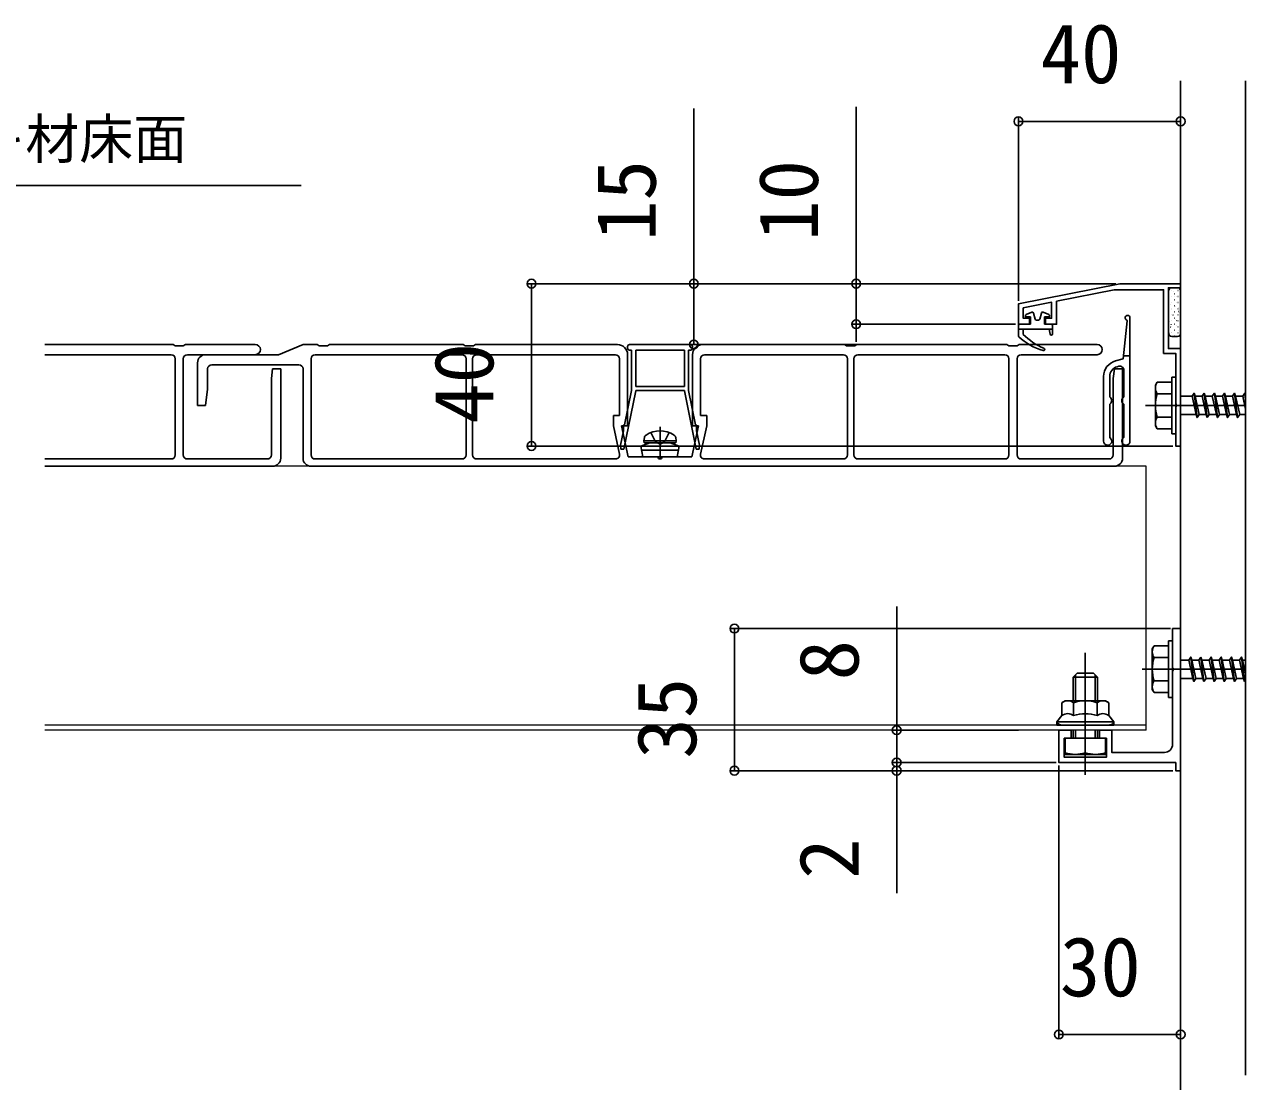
# Model space of a CAD drawing. Units: millimetres, scale not verified. Extents: x -875 to 875, y -1305 to 1298.
# Drawn here: x -302 to -1, y -312.6 to -52.1 of the extents above; entities that cross this region are included whole.
import ezdxf
from ezdxf.enums import TextEntityAlignment as Align

# ---------------------------------------------------------------- set-up
doc = ezdxf.new("R2010")
doc.units = ezdxf.units.MM
doc.header["$LTSCALE"] = 8
for name, color, linetype in [('0-2_YKK_11', 7, 'Continuous'), ('0-5_YKK_13', 4, 'Continuous'), ('0-6_YKK_D', 6, 'Continuous'), ('0-8_YSS_K', 3, 'Continuous')]:
    doc.layers.add(name, color=color, linetype=linetype)
doc.layers.add('0-4_YKK_12', color=2, linetype='Continuous', lineweight=18)
doc.styles.add('ＭＳ ゴシック', font='')
doc.styles.get('ＭＳ ゴシック').set_extended_font_data('MS Gothic')

msp = doc.modelspace()

# ---------------------------------------------------------------- linework, layer by layer
at = {"layer": '0-2_YKK_11'}
msp.add_lwpolyline([(-32, -116), (-57, -121), (-57, -126), (-54.3, -126), (-54.3, -124.5), (-55.8, -124.5), (-55.8, -121.984), (-48.8, -120.584), (-48.8, -124.5), (-50.3, -124.5), (-50.3, -126), (-47.6, -126), (-47.6, -120.344), (-33.381, -117.5), (-21.2, -117.5), (-21.2, -133.2), (-18.2, -133.2), (-18.2, -145.542), (-18.08, -145.725), (-18.08, -146.275), (-18.2, -146.458), (-18.2, -156), (-17, -156), (-17, -132), (-20, -132), (-20, -117), (-17, -117), (-17, -116)], close=True, dxfattribs=at)
for points in [[(-17, -236), (-17, -201), (-19, -201), (-19, -210.542), (-18.88, -210.725), (-18.88, -211.275), (-19, -211.458), (-19, -229.5)], [(-21, -231.5), (-34, -231.5), (-34, -226), (-37, -226), (-37, -228), (-35.3, -228), (-35.3, -232.7), (-45.7, -232.7), (-45.7, -228), (-44, -228), (-44, -226), (-47, -226), (-47, -234), (-18.2, -234), (-18.2, -236), (-17, -236)]]:
    msp.add_lwpolyline(points, dxfattribs=at)
msp.add_arc((-21, -229.5), 2, 270.00001, 359.99999, dxfattribs=at)
at = {"layer": '0-4_YKK_12'}
for p, q in [((-25.5, -161), (-297, -161)), ((-25.5, -226), (-25.5, -161)), ((-25.5, -224.8), (-297, -224.8)), ((-25.5, -226), (-297, -226))]:
    msp.add_line(p, q, dxfattribs=at)
at = {"layer": '0-5_YKK_13'}
for p, q in [((-17.8, -117), (-19.2, -117)), ((-20, -117.8), (-20, -128.2)), ((-20, -118.495), (-19.975, -118.495)), ((-20, -119.99), (-19.975, -119.99)), ((-19.828, -119.712), (-19.823, -119.711)), ((-19.193, -117.688), (-19.168, -117.688)), ((-19.193, -119.183), (-19.168, -119.183)), ((-18.755, -117.912), (-18.751, -117.91)), ((-18.48, -118.495), (-18.455, -118.495)), ((-18.48, -119.99), (-18.455, -119.99)), ((-18.432, -119.218), (-18.428, -119.217)), ((-18.041, -119.271), (-17.999, -119.244)), ((-17.673, -117.688), (-17.648, -117.688)), ((-17.673, -119.183), (-17.648, -119.183)), ((-17.36, -117.418), (-17.356, -117.416)), ((-17.061, -118.733), (-17.056, -118.731)), ((-17, -128.2), (-17, -117.8)), ((-53.68, -123.028), (-55.115, -123.623)), ((-52.86, -124.778), (-53.275, -123.227)), ((-51.741, -124.778), (-51.325, -123.227)), ((-49.485, -123.623), (-50.921, -123.028)), ((-20, -121.485), (-19.975, -121.485)), ((-20, -122.98), (-19.975, -122.98)), ((-19.505, -121.018), (-19.5, -121.017)), ((-19.205, -122.333), (-19.2, -122.331)), ((-19.193, -120.678), (-19.168, -120.678)), ((-19.193, -122.173), (-19.168, -122.173)), ((-18.483, -121.523), (-18.441, -121.495)), ((-18.48, -121.485), (-18.455, -121.485)), ((-18.48, -122.98), (-18.455, -122.98)), ((-18.133, -120.533), (-18.128, -120.531)), ((-17.673, -120.678), (-17.648, -120.678)), ((-17.673, -122.173), (-17.648, -122.173)), ((-17.645, -121.78), (-17.64, -121.779)), ((-17.581, -122.884), (-17.539, -122.857)), ((-17.322, -123.086), (-17.317, -123.085)), ((-17.138, -120.633), (-17.097, -120.605)), ((-56.7, -126), (-54, -126)), ((-54, -124.2), (-55, -124.2)), ((-54, -124.2), (-54, -126)), ((-52.03, -125), (-52.57, -125)), ((-49.6, -124.2), (-50.6, -124.2)), ((-50.6, -124.2), (-50.6, -126)), ((-50.6, -126), (-48.9, -126)), ((-48.6, -126.3), (-48.6, -128.4)), ((-30.168, -125.186), (-31.148, -134.512)), ((-29.5, -154.812), (-29.5, -124.411)), ((-20, -124.475), (-19.975, -124.475)), ((-20, -125.97), (-19.975, -125.97)), ((-19.789, -125.381), (-19.785, -125.379)), ((-19.368, -126.026), (-19.326, -125.998)), ((-19.193, -123.668), (-19.168, -123.668)), ((-19.193, -125.163), (-19.168, -125.163)), ((-18.925, -123.774), (-18.884, -123.747)), ((-18.717, -123.58), (-18.712, -123.579)), ((-18.48, -124.475), (-18.455, -124.475)), ((-18.48, -125.97), (-18.455, -125.97)), ((-18.394, -124.887), (-18.389, -124.885)), ((-18.095, -126.201), (-18.09, -126.199)), ((-18.023, -125.136), (-17.981, -125.108)), ((-17.673, -123.668), (-17.648, -123.668)), ((-17.673, -125.163), (-17.648, -125.163)), ((-17.023, -124.401), (-17.018, -124.399)), ((-57, -127.2), (-57, -128.87)), ((-55.8, -128.5), (-55.8, -127.2)), ((-49.4, -127.2), (-49.196, -128.448)), ((-20, -127.465), (-19.975, -127.465)), ((-19.81, -128.278), (-19.768, -128.25)), ((-19.466, -126.687), (-19.462, -126.685)), ((-19.2, -129), (-17.8, -129)), ((-19.193, -126.658), (-19.168, -126.658)), ((-19.193, -128.153), (-19.168, -128.153)), ((-19.167, -128.001), (-19.162, -127.999)), ((-18.48, -127.465), (-18.455, -127.465)), ((-18.48, -128.96), (-18.455, -128.96)), ((-18.465, -127.388), (-18.423, -127.36)), ((-17.673, -126.658), (-17.648, -126.658)), ((-17.673, -128.153), (-17.648, -128.153)), ((-17.607, -127.449), (-17.602, -127.447)), ((-17.284, -128.755), (-17.279, -128.753)), ((-297, -131), (-265.334, -131)), ((-265.334, -131), (-264.834, -131.3)), ((-264.834, -131.3), (-262.834, -131.3)), ((-262.834, -131.3), (-262.334, -131)), ((-262.334, -131), (-245.084, -131)), ((-233.334, -131), (-239.334, -133.5)), ((-233.334, -131), (-229.834, -131)), ((-229.834, -131), (-229.334, -131.3)), ((-229.334, -131.3), (-227.334, -131.3)), ((-227.334, -131.3), (-226.834, -131)), ((-226.834, -131), (-193.834, -131)), ((-193.834, -131), (-193.334, -131.3)), ((-191.334, -131.3), (-190.834, -131)), ((-190.834, -131), (-155.834, -131)), ((-153.334, -131.5), (-153.334, -131.9)), ((-137.834, -131), (-152.834, -131)), ((-152.834, -132.4), (-152.334, -132.4)), ((-152.334, -142.3), (-152.334, -132.4)), ((-151.334, -132.4), (-151.334, -141.3)), ((-151.334, -132.4), (-139.334, -132.4)), ((-139.334, -132.4), (-139.334, -141.3)), ((-138.334, -142.3), (-138.334, -132.4)), ((-138.334, -132.4), (-137.834, -132.4)), ((-137.334, -131.9), (-137.334, -131.5)), ((-134.834, -131), (-99.834, -131)), ((-99.834, -131), (-99.334, -131.3)), ((-99.334, -131.3), (-98.334, -131.3)), ((-97.334, -131.3), (-98.334, -131.3)), ((-97.334, -131.3), (-96.834, -131)), ((-96.834, -131), (-59.834, -131)), ((-59.834, -131), (-59.334, -131.3)), ((-59.334, -131.3), (-57.334, -131.3)), ((-57.334, -131.3), (-56.834, -131)), ((-56.834, -131), (-37.584, -131)), ((-297, -133.5), (-265.834, -133.5)), ((-264.834, -134.5), (-264.834, -158.2)), ((-262.834, -134.5), (-262.834, -158.2)), ((-261.834, -133.5), (-245.084, -133.5)), ((-257.334, -133.5), (-239.334, -133.5)), ((-231.334, -134.5), (-231.334, -158.2)), ((-230.334, -133.5), (-194.134, -133.5)), ((-193.134, -134.5), (-193.134, -158.2)), ((-191.534, -134.5), (-191.534, -158.2)), ((-190.534, -133.5), (-156.334, -133.5)), ((-155.334, -134.5), (-155.334, -148.5)), ((-153.334, -133.5), (-153.334, -151)), ((-137.334, -133.5), (-137.334, -151)), ((-135.334, -134.5), (-135.334, -148.5)), ((-134.334, -133.5), (-100.134, -133.5)), ((-99.134, -134.5), (-99.134, -158.2)), ((-97.534, -134.5), (-97.534, -158.2)), ((-96.534, -133.5), (-60.334, -133.5)), ((-59.334, -134.5), (-59.334, -158.2)), ((-57.334, -134.5), (-57.334, -158.2)), ((-56.334, -133.5), (-37.584, -133.5)), ((-33.035, -135.017), (-31.148, -134.512)), ((-31.075, -133.811), (-29.5, -133.811)), ((-259.334, -146), (-259.334, -135.5)), ((-256.834, -142), (-256.834, -137)), ((-255.834, -136), (-234.334, -136)), ((-238.834, -137), (-238.834, -159)), ((-233.334, -137), (-233.334, -159)), ((-33.334, -137), (-33.634, -139.4)), ((-31.334, -137), (-33.334, -137)), ((-32.647, -136.466), (-32.259, -136.362)), ((-31.334, -137), (-31.334, -159)), ((-31, -143.837), (-31, -137.328)), ((-241.134, -139.4), (-241.134, -158.2)), ((-139.334, -141.3), (-151.334, -141.3)), ((-36, -138.881), (-36, -154.812)), ((-34.5, -138.881), (-34.5, -143.837)), ((-33.634, -139.4), (-33.634, -158.2)), ((-23.2, -141), (-22.767, -140.25)), ((-23.2, -151), (-23.2, -141)), ((-19.2, -140.25), (-22.769, -140.25)), ((-19.2, -139), (-19.2, -153)), ((-19.2, -139), (-18.2, -139)), ((-19.2, -140.25), (-19.2, -151.75)), ((-18.2, -139), (-18.2, -153)), ((-257.334, -146), (-256.834, -142)), ((-151.334, -142.401), (-154.267, -156.8)), ((-152.334, -142.3), (-154.065, -150.8)), ((-139.334, -142.3), (-151.334, -142.3)), ((-151.334, -142.3), (-151.334, -142.401)), ((-139.334, -142.3), (-139.334, -142.401)), ((-139.334, -142.401), (-136.401, -156.8)), ((-138.334, -142.3), (-136.602, -150.8)), ((-19.2, -143.113), (-22.753, -143.113)), ((-17, -143.75), (-14.2, -143.75)), ((-13.7, -143), (-12.95, -149)), ((-13.45, -143.75), (-12.45, -148.25)), ((-13.45, -143.75), (-11.7, -143.75)), ((-11.7, -143.75), (-11.2, -143)), ((-11.7, -143.75), (-10.7, -148.25)), ((-11.2, -143), (-10.45, -149)), ((-11.2, -143), (-10.95, -143.75)), ((-10.95, -143.75), (-9.95, -148.25)), ((-10.95, -143.75), (-9.2, -143.75)), ((-8.7, -143), (-7.95, -149)), ((-8.45, -143.75), (-6.7, -143.75)), ((-8.45, -143.75), (-7.45, -148.25)), ((-6.2, -143), (-5.45, -149)), ((-5.95, -143.75), (-4.2, -143.75)), ((-5.95, -143.75), (-4.95, -148.25)), ((-3.7, -143), (-2.95, -149)), ((-3.45, -143.75), (-1.7, -143.75)), ((-3.45, -143.75), (-2.45, -148.25)), ((-1.7, -143.75), (-1, -146.9)), ((-1.2, -143), (-1, -144.6)), ((-259.334, -146), (-257.334, -146)), ((-34.5, -145.786), (-34.5, -153.837)), ((-31, -153.837), (-31, -145.786)), ((-25.7, -146), (-1, -146)), ((-156.834, -148.5), (-155.334, -148.5)), ((-156.834, -148.5), (-156.834, -151)), ((-135.334, -148.5), (-133.834, -148.5)), ((-133.834, -148.5), (-133.834, -151)), ((-19.2, -148.887), (-22.753, -148.887)), ((-13.2, -148.25), (-17, -148.25)), ((-10.7, -148.25), (-12.45, -148.25)), ((-10.7, -148.25), (-10.45, -149)), ((-10.45, -149), (-9.95, -148.25)), ((-8.2, -148.25), (-9.95, -148.25)), ((-5.7, -148.25), (-7.45, -148.25)), ((-3.2, -148.25), (-4.95, -148.25)), ((-1, -148.25), (-2.45, -148.25)), ((-156.834, -151), (-155.315, -157.988)), ((-154.365, -152.273), (-155.084, -155.8)), ((-154.834, -151), (-153.334, -151)), ((-154.834, -151), (-153.16, -158.7)), ((-154.365, -151.1), (-154.365, -152.273)), ((-145.334, -151.3), (-145.334, -159.2)), ((-135.834, -151), (-137.508, -158.7)), ((-137.334, -151), (-135.834, -151)), ((-133.834, -151), (-135.353, -157.988)), ((-23.2, -151), (-22.767, -151.75)), ((-22.769, -151.75), (-19.2, -151.75)), ((-19.2, -153), (-18.2, -153)), ((-155.084, -155.8), (-154.996, -156.8)), ((-147.834, -155.2), (-150.084, -156.019)), ((-140.584, -156.019), (-150.084, -156.019)), ((-149.556, -158.7), (-150.084, -156.019)), ((-149.334, -154.7), (-149.192, -153.898)), ((-141.334, -154.7), (-149.334, -154.7)), ((-149.334, -154.7), (-149.246, -155.2)), ((-141.422, -155.2), (-149.246, -155.2)), ((-142.834, -155.2), (-147.834, -155.2)), ((-142.834, -155.2), (-140.584, -156.019)), ((-141.334, -154.7), (-141.475, -153.898)), ((-141.334, -154.7), (-141.422, -155.2)), ((-141.112, -158.7), (-140.584, -156.019)), ((-135.584, -155.8), (-135.671, -156.8)), ((-265.834, -159.2), (-297, -159.2)), ((-242.134, -159.2), (-261.834, -159.2)), ((-194.134, -159.2), (-230.334, -159.2)), ((-156.292, -159.2), (-190.534, -159.2)), ((-154.996, -156.8), (-154.267, -156.8)), ((-145.834, -158.7), (-153.16, -158.7)), ((-140.779, -157.012), (-149.888, -157.012)), ((-149.556, -158.7), (-141.112, -158.7)), ((-137.508, -158.7), (-144.834, -158.7)), ((-136.401, -156.8), (-135.671, -156.8)), ((-100.134, -159.2), (-134.376, -159.2)), ((-60.334, -159.2), (-96.534, -159.2)), ((-34.634, -159.2), (-56.334, -159.2)), ((-240.834, -161), (-297, -161)), ((-33.334, -161), (-231.334, -161)), ((-20, -204), (-20, -218)), ((-20, -204), (-19, -204)), ((-19, -204), (-19, -218)), ((-40.5, -237), (-40.5, -207)), ((-24, -206), (-23.567, -205.25)), ((-24, -216), (-24, -206)), ((-20, -205.25), (-23.569, -205.25)), ((-20, -205.25), (-20, -216.75)), ((-20, -208.113), (-23.553, -208.113)), ((-17, -208.75), (-15, -208.75)), ((-14.5, -208), (-13.75, -214)), ((-14.25, -208.75), (-13.25, -213.25)), ((-14.25, -208.75), (-12.5, -208.75)), ((-12.5, -208.75), (-12, -208)), ((-12.5, -208.75), (-11.5, -213.25)), ((-12, -208), (-11.25, -214)), ((-12, -208), (-11.75, -208.75)), ((-11.75, -208.75), (-10.75, -213.25)), ((-11.75, -208.75), (-10, -208.75)), ((-9.5, -208), (-8.75, -214)), ((-9.25, -208.75), (-7.5, -208.75)), ((-9.25, -208.75), (-8.25, -213.25)), ((-7, -208), (-6.25, -214)), ((-6.75, -208.75), (-5, -208.75)), ((-6.75, -208.75), (-5.75, -213.25)), ((-4.5, -208), (-3.75, -214)), ((-4.25, -208.75), (-2.5, -208.75)), ((-4.25, -208.75), (-3.25, -213.25)), ((-2, -208), (-1.25, -214)), ((-1.75, -208.75), (-1, -208.75)), ((-1.75, -208.75), (-1, -212.125)), ((-37.5, -213), (-43.5, -213)), ((-42.96, -218.8), (-42.96, -212.46)), ((-38.04, -218.8), (-38.04, -212.46)), ((-26.5, -211), (-1, -211)), ((-14, -213.25), (-17, -213.25)), ((-11.5, -213.25), (-13.25, -213.25)), ((-11.5, -213.25), (-11.25, -214)), ((-11.25, -214), (-10.75, -213.25)), ((-9, -213.25), (-10.75, -213.25)), ((-6.5, -213.25), (-8.25, -213.25)), ((-4, -213.25), (-5.75, -213.25)), ((-1.5, -213.25), (-3.25, -213.25)), ((-40.5, -216.253), (-40.5, -225.684)), ((-24, -216), (-23.567, -216.75)), ((-20, -213.887), (-23.553, -213.887)), ((-45.5, -218.8), (-46.274, -219.247)), ((-46.274, -222.4), (-46.274, -219.247)), ((-35.5, -218.8), (-45.5, -218.8)), ((-43.387, -222.4), (-43.387, -219.247)), ((-37.613, -222.4), (-37.613, -219.247)), ((-35.5, -218.8), (-34.726, -219.247)), ((-34.726, -222.4), (-34.726, -219.247)), ((-23.569, -216.75), (-20, -216.75)), ((-20, -218), (-19, -218)), ((-47.5, -224.8), (-47.5, -224)), ((-33.5, -224.8), (-47.5, -224.8)), ((-33.5, -224.8), (-33.5, -224)), ((-43.5, -228), (-43.5, -226)), ((-42.96, -228), (-42.96, -226)), ((-40.5, -228), (-40.5, -231.567)), ((-38.04, -228), (-38.04, -226)), ((-37.5, -228), (-37.5, -226))]:
    msp.add_line(p, q, dxfattribs=at)
for points in [[(-48.6, -127.2), (-57, -127.2), (-57, -126.3)], [(-193.334, -131.3), (-192.334, -131.3), (-191.334, -131.3)], [(-238.834, -137), (-240.834, -137), (-241.134, -139.4)], [(-14.2, -143.75), (-13.7, -143), (-13.45, -143.75)], [(-14.2, -143.75), (-13.2, -148.25), (-12.95, -149), (-12.45, -148.25)], [(-9.2, -143.75), (-8.7, -143), (-8.45, -143.75)], [(-9.2, -143.75), (-8.2, -148.25), (-7.95, -149), (-7.45, -148.25)], [(-6.7, -143.75), (-6.2, -143), (-5.95, -143.75)], [(-6.7, -143.75), (-5.7, -148.25), (-5.45, -149), (-4.95, -148.25)], [(-4.2, -143.75), (-3.7, -143), (-3.45, -143.75)], [(-4.2, -143.75), (-3.2, -148.25), (-2.95, -149), (-2.45, -148.25)], [(-1.7, -143.75), (-1.2, -143), (-1, -143.6)], [(-147.592, -152.705), (-146.479, -154.937), (-145.334, -155.546)], [(-143.076, -152.705), (-144.189, -154.937), (-145.334, -155.546)], [(-136.302, -151.1), (-136.302, -152.273), (-135.584, -155.8)], [(-15, -208.75), (-14.5, -208), (-14.25, -208.75)], [(-15, -208.75), (-14, -213.25), (-13.75, -214), (-13.25, -213.25)], [(-10, -208.75), (-9.5, -208), (-9.25, -208.75)], [(-10, -208.75), (-9, -213.25), (-8.75, -214), (-8.25, -213.25)], [(-7.5, -208.75), (-7, -208), (-6.75, -208.75)], [(-7.5, -208.75), (-6.5, -213.25), (-6.25, -214), (-5.75, -213.25)], [(-5, -208.75), (-4.5, -208), (-4.25, -208.75)], [(-5, -208.75), (-4, -213.25), (-3.75, -214), (-3.25, -213.25)], [(-2.5, -208.75), (-2, -208), (-1.75, -208.75)], [(-2.5, -208.75), (-1.5, -213.25), (-1.25, -214), (-1, -213.625)], [(-43.5, -218.8), (-43.5, -213), (-42.5, -212)], [(-37.5, -218.8), (-37.5, -213), (-38.5, -212), (-42.5, -212)], [(-40.5, -224), (-47.5, -224), (-46.274, -222.4)], [(-40.5, -224), (-33.5, -224), (-34.726, -222.4)]]:
    msp.add_lwpolyline(points, dxfattribs=at)
msp.add_lwpolyline([(-45.5, -228), (-35.5, -228), (-35.5, -232), (-45.5, -232)], close=True, dxfattribs=at)
for centre, radius, start, end in [((-19.2, -117.8), 0.8, 90, 180), ((-17.8, -117.8), 0.8, 0, 90), ((-53.565, -123.305), 0.3, 15, 112.52333), ((-51.035, -123.305), 0.3, 67.47667, 165), ((-56.7, -126.3), 0.3, 90, 180), ((-55, -123.9), 0.3, 112.52333, 270), ((-52.57, -124.7), 0.3, 195, 270), ((-52.03, -124.7), 0.3, 270, 345), ((-49.6, -123.9), 0.3, 270, 67.47667), ((-48.9, -126.3), 0.3, 0, 90), ((-30.1, -124.411), 0.6, 0, 250.49548), ((-30.367, -125.165), 0.2, 354.00021, 70.49548), ((-56.7, -128.87), 0.3, 180, 227.23327), ((-46.719, -118.078), 15, 227.23327, 253.87973), ((-45.078, -118.01), 15, 224.37148, 248.03702), ((-48.9, -128.4), 0.3, 189.2775, 0), ((-19.2, -128.2), 0.8, 180, 270), ((-17.8, -128.2), 0.8, 270, 0), ((-245.084, -132.25), 1.25, 270, 90), ((-155.834, -133.5), 2.5, 0, 90), ((-152.834, -131.5), 0.5, 90, 180), ((-152.834, -131.9), 0.5, 180, 270), ((-137.834, -131.5), 0.5, 0, 90), ((-137.834, -131.9), 0.5, 270, 0), ((-134.834, -133.5), 2.5, 90, 180), ((-50.8, -132.2), 0.3, 253.87973, 68.03702), ((-37.584, -132.25), 1.25, 270, 90), ((-265.834, -134.5), 1, 0, 90), ((-261.834, -134.5), 1, 90, 180), ((-257.334, -135.5), 2, 90, 180), ((-230.334, -134.5), 1, 90, 180), ((-194.134, -134.5), 1, 0, 90), ((-190.534, -134.5), 1, 90, 180), ((-156.334, -134.5), 1, 0, 90), ((-134.334, -134.5), 1, 90, 180), ((-100.134, -134.5), 1, 0, 90), ((-96.534, -134.5), 1, 90, 180), ((-60.334, -134.5), 1, 0, 90), ((-56.334, -134.5), 1, 90, 180), ((-32, -138.881), 4, 104.99939, 180), ((-255.834, -137), 1, 90, 180), ((-234.334, -137), 1, 0, 90), ((-32, -138.881), 2.5, 104.9981, 180), ((-32, -137.328), 1, 0, 105), ((-20.644, -141.67), 2.556, 146.25178, 214.38425), ((-34.3, -143.837), 0.2, 180, 234.31467), ((-35, -144.812), 1, 305.68533, 54.31467), ((-30.5, -144.812), 1, 125.68533, 234.31467), ((-31.2, -143.837), 0.2, 305.68533, 0), ((-13.647, -146), 9.553, 162.41205, 197.58795), ((-34.3, -145.786), 0.2, 125.68533, 180), ((-31.2, -145.786), 0.2, 0, 54.31467), ((-20.644, -150.33), 2.556, 145.61575, 213.74822), ((-154.065, -151.1), 0.3, 90, 180), ((-148.306, -154.054), 0.9, 122.05588, 170), ((-145.334, -158.8), 6.5, 57.94412, 122.05588), ((-142.362, -154.054), 0.9, 10, 57.94412), ((-136.602, -151.1), 0.3, 0, 90), ((-35, -154.812), 1, 180, 54.31467), ((-34.3, -153.837), 0.2, 180, 234.31467), ((-30.5, -154.812), 1, 125.68533, 0), ((-31.2, -153.837), 0.2, 305.68533, 0), ((-265.834, -158.2), 1, 270, 0), ((-261.834, -158.2), 1, 180, 270), ((-242.134, -158.2), 1, 270, 0), ((-240.834, -159), 2, 270, 0), ((-231.334, -159), 2, 180, 270), ((-230.334, -158.2), 1, 180, 270), ((-194.134, -158.2), 1, 270, 0), ((-190.534, -158.2), 1, 180, 270), ((-156.292, -158.2), 1, 270, 12.26477), ((-145.334, -158.7), 0.5, 180, 0), ((-134.376, -158.2), 1, 167.73523, 270), ((-100.134, -158.2), 1, 270, 0), ((-96.534, -158.2), 1, 180, 270), ((-60.334, -158.2), 1, 270, 0), ((-56.334, -158.2), 1, 180, 270), ((-34.634, -158.2), 1, 270, 0), ((-33.334, -159), 2, 270, 0), ((-21.444, -206.67), 2.556, 146.25178, 214.38425), ((-14.447, -211), 9.553, 162.41205, 197.58795), ((-21.444, -215.33), 2.556, 145.61575, 213.74822), ((-44.83, -221.356), 2.556, 55.61575, 124.38425), ((-40.5, -228.353), 9.553, 90, 107.58795), ((-40.5, -228.353), 9.553, 72.41205, 90), ((-36.17, -221.356), 2.556, 55.61575, 124.38425), ((-44.83, -224.509), 2.556, 55.61575, 124.38425), ((-40.5, -231.507), 9.553, 90, 107.58795), ((-40.5, -231.507), 9.553, 72.41205, 90), ((-36.17, -224.509), 2.556, 55.61575, 124.38425), ((-43, -224.567), 7.433, 250.34714, 289.65286), ((-38, -224.567), 7.433, 250.34714, 289.65286)]:
    msp.add_arc(centre, radius, start, end, dxfattribs=at)
for centre, major_axis, start_param, end_param in [((-46, -224), (1.5, 0), 3.1415927, 4.712389), ((-35, -224), (-1.5, 0), 1.5707963, 3.1415927)]:
    msp.add_ellipse(centre, major_axis=major_axis, ratio=0.533333, start_param=start_param, end_param=end_param, dxfattribs=at)
at = {"layer": '0-6_YKK_D'}
for p, q in [((-97, -116), (-97, -72.4)), ((-57, -120.246), (-57, -75)), ((-17, -106), (-17, -75)), ((-57, -76), (-17, -76)), ((-32.97, -116), (-178, -116)), ((-177, -116), (-177, -156)), ((-32.97, -116), (-138, -116)), ((-32.97, -116), (-98, -116)), ((-97, -126), (-97, -116)), ((-57.7, -126), (-98, -126)), ((-97, -126), (-97, -130.3)), ((-66.882, -131), (-138, -131)), ((-18.9, -156), (-178, -156)), ((-87, -226), (-87, -195.582)), ((-19.5, -201), (-128, -201)), ((-127, -201), (-127, -236)), ((-57, -226), (-88, -226)), ((-87, -234), (-87, -226)), ((-87, -234), (-87, -229.7)), ((-47.7, -234), (-88, -234)), ((-47.7, -234), (-88, -234)), ((-87, -234), (-87, -236)), ((-87, -234), (-87, -238.3)), ((-47, -234.7), (-47, -302)), ((-18.9, -236), (-128, -236)), ((-18.9, -236), (-88, -236)), ((-87, -236), (-87, -266.191)), ((-17, -244), (-17, -302)), ((-17, -269.5), (-17, -342)), ((-47, -301), (-17, -301))]:
    msp.add_line(p, q, dxfattribs=at)
for points in [[(-137, -131), (-137, -116), (-137, -72.855)], [(-369.415, -131), (-367.29, -127.32), (-346.78, -91.795), (-233.753, -91.795)]]:
    msp.add_lwpolyline(points, dxfattribs=at)
for centre in [(-57, -76), (-17, -76), (-177, -116), (-137, -116), (-97, -116), (-97, -126), (-137, -131), (-177, -156), (-127, -201), (-87, -226), (-87, -234), (-87, -234), (-127, -236), (-87, -236), (-47, -301), (-17, -301)]:
    msp.add_circle(centre, 1.075, dxfattribs=at)
at = {"layer": '0-8_YSS_K'}
for p, q in [((-17, -311), (-17, -66)), ((-1, -311), (-1, -66))]:
    msp.add_line(p, q, dxfattribs=at)

# ---------------------------------------------------------------- texts
at = {"layer": '0-6_YKK_D', "style": 'ＭＳ ゴシック'}
for s, height, p in [('40', 14.66, (-51.545, -71)), ('デッキ材床面', 9.751, (-341.664, -88.133)), ('30', 14.66, (-46.773, -296))]:
    msp.add_text(s, height=height, dxfattribs=at).set_placement(p, align=Align.BOTTOM_LEFT)
for s, p in [('15', (-142, -105.468)), ('10', (-102, -105.468)), ('40', (-182, -150.545)), ('8', (-92, -213.764)), ('35', (-132, -233.045)), ('2', (-92, -262.668))]:
    msp.add_text(s, height=14.66, rotation=90, dxfattribs=at).set_placement(p, align=Align.BOTTOM_LEFT)

doc.saveas('drawing.dxf')
